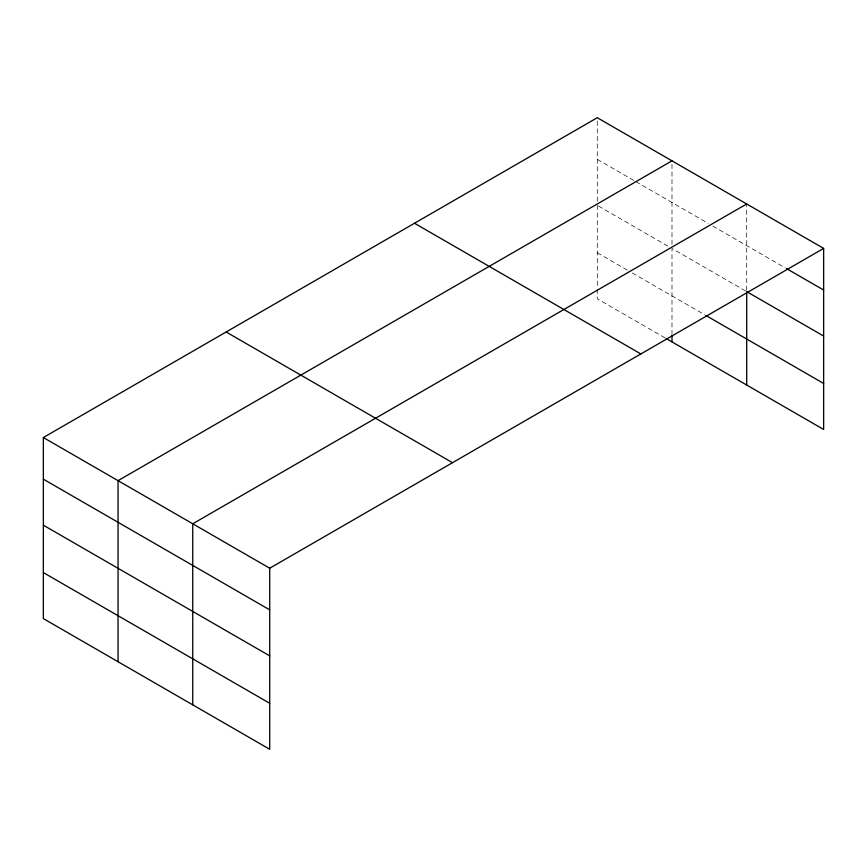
<?xml version="1.0" encoding="UTF-8"?>
<svg xmlns="http://www.w3.org/2000/svg" width="867" height="867" viewBox="0 0 867 867"><rect width="100%" height="100%" fill="white"/><g stroke="black" fill="none" stroke-linecap="round" stroke-linejoin="round"><path stroke-width="0.65" stroke-dasharray="4.33 3.25" d="M597.287 201.307L597.287 117.717M671.99 244.44L671.99 160.839M746.693 290.272L746.693 203.973M597.287 159.355L634.644 180.921M635.804 181.593L708.176 223.372M712.837 226.07L785.166 267.827M598.458 206.043L669.66 247.149M745.522 290.944L671.99 248.493L671.99 333.795M597.287 252.774L627.643 270.298M632.303 272.986L704.676 314.764M664.989 337.87L597.287 298.779L597.287 289.307M597.287 205.371L597.287 287.952"/><path stroke-width="1.3" d="M666.159 338.542L823.65 429.468L823.65 248.406L597.287 117.717L43.35 437.532L43.35 618.594L269.713 749.283L269.713 568.221L43.35 437.532M671.99 160.839L118.053 480.654L118.053 661.727M746.693 203.973L192.745 523.787L192.745 704.849M269.713 568.221L823.65 248.406M786.336 268.499L823.65 290.044M746.693 291.626L823.65 336.06M705.836 315.436L823.65 383.463M414.491 223.252L640.854 353.942M226.146 331.996L452.509 462.675M43.35 479.169L269.713 609.859M43.35 525.185L269.713 655.875M43.35 572.588L269.713 703.278M746.693 292.981L746.693 385.035M671.99 335.139L671.99 341.912"/></g></svg>
